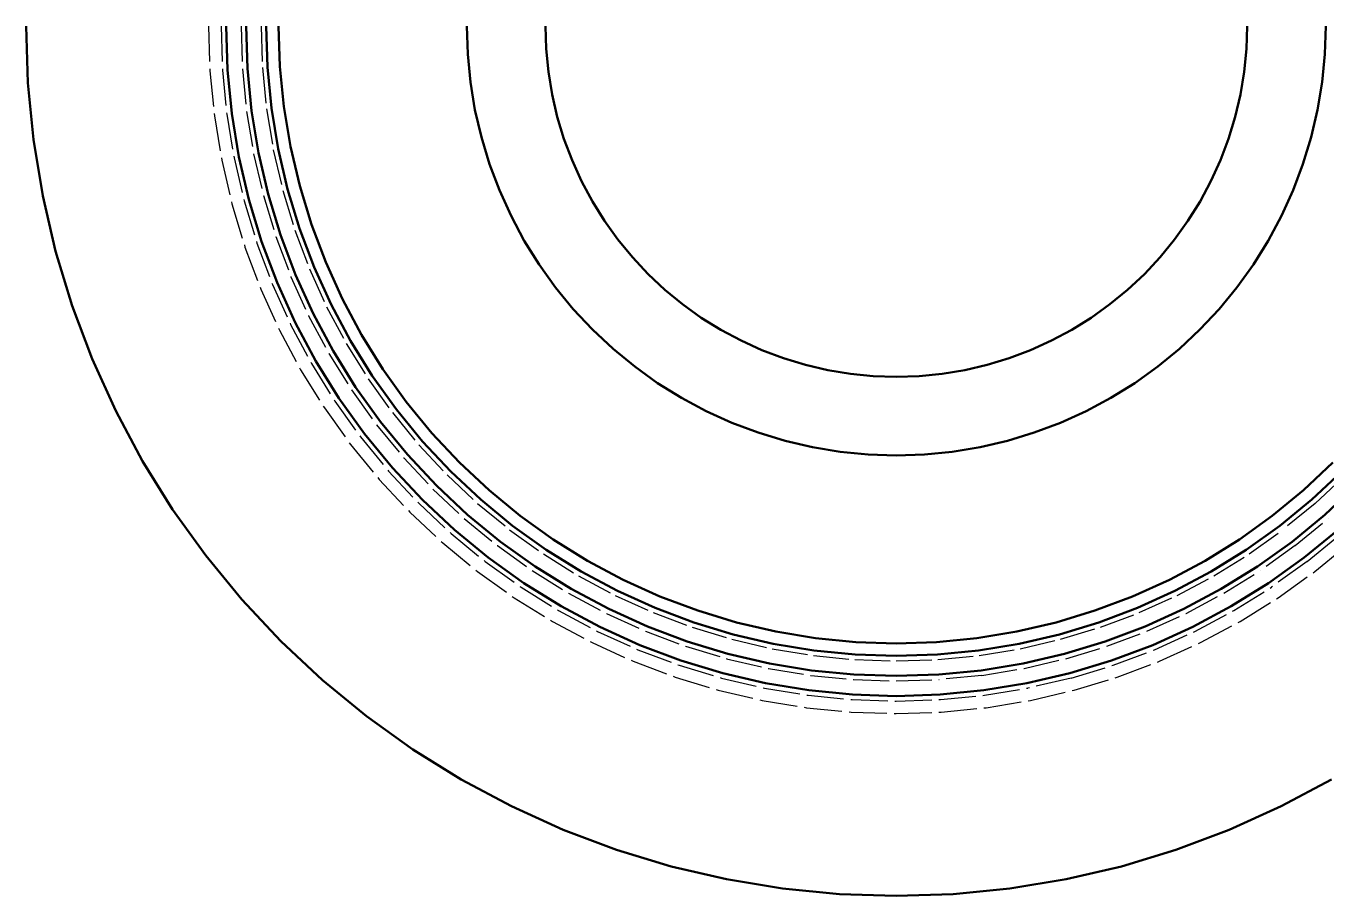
# Model space of a CAD drawing. Header units: millimetres. Extents: x 0 to 420, y 0 to 297.
# Drawn here: x 96 to 142.34, y 95.19 to 126.19 of the extents above; entities that cross this region are included whole.
import ezdxf

# ---------------------------------------------------------------- set-up
doc = ezdxf.new("R2010")
doc.units = ezdxf.units.MM
doc.linetypes.add('DASHED', pattern=[1.524, 1.27, -0.254])
doc.layers.add('OCULTA', color=8, linetype='DASHED', lineweight=25)
doc.layers.add('VISIBLE', color=7, linetype='CONTINUOUS', lineweight=50)

msp = doc.modelspace()

# ---------------------------------------------------------------- linework, layer by layer
at = {"layer": 'OCULTA'}
for p, q in [((96, 126.187), (96.066, 124.16)), ((102.5, 126.187), (102.552, 124.585)), ((102.946, 126.187), (102.998, 124.614)), ((103.661, 126.187), (103.711, 124.661)), ((104.375, 126.187), (104.423, 124.707)), ((105, 126.187), (105.047, 124.748)), ((105, 126.187), (105.047, 124.748)), ((105, 126.187), (105.047, 124.748)), ((105, 126.187), (105.047, 124.748)), ((114.5, 126.187), (114.527, 125.369)), ((139.5, 126.187), (139.473, 125.369)), ((114.527, 125.369), (114.607, 124.555)), ((139.473, 125.369), (139.393, 124.555)), ((104.423, 124.707), (104.569, 123.234)), ((105.047, 124.748), (105.188, 123.315)), ((105.047, 124.748), (105.188, 123.315)), ((105.047, 124.748), (105.188, 123.315)), ((105.047, 124.748), (105.188, 123.315)), ((102.552, 124.585), (102.71, 122.989)), ((102.998, 124.614), (103.152, 123.047)), ((103.711, 124.661), (103.86, 123.141)), ((114.607, 124.555), (114.74, 123.748)), ((139.393, 124.555), (139.26, 123.748)), ((96.066, 124.16), (96.265, 122.141)), ((114.74, 123.748), (114.926, 122.952)), ((139.26, 123.748), (139.074, 122.952)), ((105.188, 123.315), (105.423, 121.895)), ((105.188, 123.315), (105.423, 121.895)), ((105.188, 123.315), (105.423, 121.895)), ((105.188, 123.315), (105.423, 121.895)), ((102.71, 122.989), (102.971, 121.407)), ((103.152, 123.047), (103.409, 121.494)), ((103.86, 123.141), (104.109, 121.634)), ((104.569, 123.234), (104.81, 121.773)), ((114.926, 122.952), (115.163, 122.169)), ((139.074, 122.952), (138.837, 122.169)), ((96.265, 122.141), (96.596, 120.139)), ((105.423, 121.895), (105.75, 120.493)), ((105.423, 121.895), (105.75, 120.493)), ((105.423, 121.895), (105.75, 120.493)), ((105.423, 121.895), (105.75, 120.493)), ((115.163, 122.169), (115.452, 121.403)), ((138.548, 121.403), (138.837, 122.169)), ((103.409, 121.494), (103.766, 119.961)), ((104.109, 121.634), (104.456, 120.146)), ((104.81, 121.773), (105.146, 120.331)), ((102.971, 121.407), (103.335, 119.846)), ((115.452, 121.403), (115.789, 120.658)), ((138.548, 121.403), (138.211, 120.658)), ((115.789, 120.658), (116.175, 119.937)), ((138.211, 120.658), (137.825, 119.937)), ((96.596, 120.139), (97.056, 118.164)), ((104.456, 120.146), (104.899, 118.685)), ((105.146, 120.331), (105.576, 118.914)), ((105.75, 120.493), (106.168, 119.115)), ((105.75, 120.493), (106.168, 119.115)), ((105.75, 120.493), (106.168, 119.115)), ((105.75, 120.493), (106.168, 119.115)), ((103.335, 119.846), (103.8, 118.312)), ((103.766, 119.961), (104.223, 118.455)), ((116.175, 119.937), (116.607, 119.242)), ((137.393, 119.242), (137.825, 119.937)), ((106.168, 119.115), (106.675, 117.768)), ((106.168, 119.115), (106.675, 117.768)), ((106.168, 119.115), (106.675, 117.768)), ((106.168, 119.115), (106.675, 117.768)), ((116.607, 119.242), (117.083, 118.577)), ((136.917, 118.577), (137.393, 119.242)), ((104.899, 118.685), (105.437, 117.255)), ((105.576, 118.914), (106.097, 117.529)), ((103.8, 118.312), (104.365, 116.811)), ((104.223, 118.455), (104.777, 116.982)), ((117.083, 118.577), (117.602, 117.945)), ((136.917, 118.577), (136.398, 117.945)), ((97.056, 118.164), (97.645, 116.222)), ((106.675, 117.768), (107.269, 116.457)), ((106.675, 117.768), (107.269, 116.457)), ((106.675, 117.768), (107.269, 116.457)), ((106.675, 117.768), (107.269, 116.457)), ((117.602, 117.945), (118.161, 117.348)), ((136.398, 117.945), (135.839, 117.348)), ((105.437, 117.255), (106.068, 115.864)), ((106.097, 117.529), (106.708, 116.18)), ((118.161, 117.348), (118.758, 116.789)), ((135.242, 116.789), (135.839, 117.348)), ((104.365, 116.811), (105.027, 115.351)), ((104.777, 116.982), (105.427, 115.548)), ((118.758, 116.789), (119.39, 116.27)), ((134.61, 116.27), (135.242, 116.789)), ((107.269, 116.457), (107.947, 115.187)), ((107.269, 116.457), (107.947, 115.187)), ((107.269, 116.457), (107.947, 115.187)), ((107.269, 116.457), (107.947, 115.187)), ((97.645, 116.222), (98.36, 114.324)), ((106.068, 115.864), (106.788, 114.517)), ((106.708, 116.18), (107.406, 114.875)), ((119.39, 116.27), (120.055, 115.794)), ((133.945, 115.794), (134.61, 116.27)), ((105.427, 115.548), (106.169, 114.16)), ((120.055, 115.794), (120.75, 115.362)), ((133.25, 115.362), (133.945, 115.794)), ((105.027, 115.351), (105.782, 113.937)), ((107.947, 115.187), (108.708, 113.964)), ((107.947, 115.187), (108.708, 113.964)), ((107.947, 115.187), (108.708, 113.964)), ((107.947, 115.187), (108.708, 113.964)), ((120.75, 115.362), (121.471, 114.976)), ((121.471, 114.976), (122.216, 114.639)), ((131.784, 114.639), (132.529, 114.976)), ((132.529, 114.976), (133.25, 115.362)), ((106.788, 114.517), (107.594, 113.22)), ((107.406, 114.875), (108.188, 113.617)), ((122.216, 114.639), (122.982, 114.35)), ((131.784, 114.639), (131.018, 114.35)), ((98.36, 114.324), (99.197, 112.476)), ((106.169, 114.16), (107, 112.824)), ((122.982, 114.35), (123.765, 114.113)), ((123.765, 114.113), (124.561, 113.927)), ((129.439, 113.927), (130.235, 114.113)), ((130.235, 114.113), (131.018, 114.35)), ((105.782, 113.937), (106.629, 112.576)), ((108.188, 113.617), (109.05, 112.414)), ((108.708, 113.964), (109.546, 112.794)), ((108.708, 113.964), (109.546, 112.794)), ((108.708, 113.964), (109.546, 112.794)), ((108.708, 113.964), (109.546, 112.794)), ((124.561, 113.927), (125.368, 113.794)), ((125.368, 113.794), (126.182, 113.714)), ((126.182, 113.714), (127, 113.687)), ((127, 113.687), (127.818, 113.714)), ((127.818, 113.714), (128.632, 113.794)), ((128.632, 113.794), (129.439, 113.927)), ((107.594, 113.22), (108.484, 111.979)), ((107, 112.824), (107.917, 111.544)), ((109.546, 112.794), (110.46, 111.681)), ((109.546, 112.794), (110.46, 111.681)), ((109.546, 112.794), (110.46, 111.681)), ((109.546, 112.794), (110.46, 111.681)), ((99.197, 112.476), (100.153, 110.687)), ((106.629, 112.576), (107.563, 111.272)), ((109.05, 112.414), (109.99, 111.269)), ((108.484, 111.979), (109.453, 110.798)), ((107.563, 111.272), (108.58, 110.033)), ((107.917, 111.544), (108.916, 110.327)), ((109.99, 111.269), (111.002, 110.189)), ((110.46, 111.681), (111.444, 110.631)), ((110.46, 111.681), (111.444, 110.631)), ((110.46, 111.681), (111.444, 110.631)), ((110.46, 111.681), (111.444, 110.631)), ((109.453, 110.798), (110.497, 109.684)), ((100.153, 110.687), (101.224, 108.964)), ((108.916, 110.327), (109.992, 109.179)), ((111.444, 110.631), (112.494, 109.647)), ((111.444, 110.631), (112.494, 109.647)), ((111.444, 110.631), (112.494, 109.647)), ((111.444, 110.631), (112.494, 109.647)), ((141.506, 109.647), (142.556, 110.631)), ((141.506, 109.647), (142.556, 110.631)), ((141.506, 109.647), (142.556, 110.631)), ((141.506, 109.647), (142.556, 110.631)), ((108.58, 110.033), (109.676, 108.863)), ((111.002, 110.189), (112.082, 109.177)), ((141.918, 109.177), (142.998, 110.189)), ((110.497, 109.684), (111.611, 108.64)), ((112.494, 109.647), (113.607, 108.733)), ((112.494, 109.647), (113.607, 108.733)), ((112.494, 109.647), (113.607, 108.733)), ((112.494, 109.647), (113.607, 108.733)), ((140.393, 108.733), (141.506, 109.647)), ((140.393, 108.733), (141.506, 109.647)), ((140.393, 108.733), (141.506, 109.647)), ((140.393, 108.733), (141.506, 109.647)), ((101.224, 108.964), (102.406, 107.315)), ((109.992, 109.179), (111.14, 108.103)), ((112.082, 109.177), (113.227, 108.237)), ((141.918, 109.177), (140.773, 108.237)), ((109.676, 108.863), (110.846, 107.767)), ((111.611, 108.64), (112.792, 107.671)), ((113.607, 108.733), (114.777, 107.895)), ((113.607, 108.733), (114.777, 107.895)), ((113.607, 108.733), (114.777, 107.895)), ((113.607, 108.733), (114.777, 107.895)), ((139.223, 107.895), (140.393, 108.733)), ((139.223, 107.895), (140.393, 108.733)), ((139.223, 107.895), (140.393, 108.733)), ((139.223, 107.895), (140.393, 108.733)), ((141.208, 107.671), (142.389, 108.64)), ((111.14, 108.103), (112.357, 107.104)), ((113.227, 108.237), (114.43, 107.375)), ((139.57, 107.375), (140.773, 108.237)), ((141.643, 107.104), (142.86, 108.103)), ((110.846, 107.767), (112.085, 106.75)), ((112.792, 107.671), (114.033, 106.781)), ((114.777, 107.895), (116, 107.134)), ((114.777, 107.895), (116, 107.134)), ((114.777, 107.895), (116, 107.134)), ((114.777, 107.895), (116, 107.134)), ((138, 107.134), (139.223, 107.895)), ((138, 107.134), (139.223, 107.895)), ((138, 107.134), (139.223, 107.895)), ((138, 107.134), (139.223, 107.895)), ((141.208, 107.671), (139.967, 106.781)), ((141.915, 106.75), (143.154, 107.767)), ((102.406, 107.315), (103.693, 105.747)), ((112.357, 107.104), (113.637, 106.187)), ((114.43, 107.375), (115.687, 106.593)), ((116, 107.134), (117.27, 106.456)), ((116, 107.134), (117.27, 106.456)), ((116, 107.134), (117.27, 106.456)), ((116, 107.134), (117.27, 106.456)), ((138, 107.134), (136.73, 106.456)), ((138, 107.134), (136.73, 106.456)), ((138, 107.134), (136.73, 106.456)), ((138, 107.134), (136.73, 106.456)), ((138.312, 106.593), (139.57, 107.375)), ((141.643, 107.104), (140.363, 106.187)), ((112.085, 106.75), (113.389, 105.816)), ((114.033, 106.781), (115.33, 105.975)), ((115.687, 106.593), (116.993, 105.895)), ((137.007, 105.895), (138.312, 106.593)), ((138.67, 105.975), (139.967, 106.781)), ((140.611, 105.816), (141.915, 106.75)), ((113.637, 106.187), (114.973, 105.356)), ((117.27, 106.456), (118.581, 105.862)), ((117.27, 106.456), (118.581, 105.862)), ((117.27, 106.456), (118.581, 105.862)), ((117.27, 106.456), (118.581, 105.862)), ((135.419, 105.862), (136.73, 106.456)), ((135.419, 105.862), (136.73, 106.456)), ((135.419, 105.862), (136.73, 106.456)), ((135.419, 105.862), (136.73, 106.456)), ((139.027, 105.356), (140.363, 106.187)), ((103.693, 105.747), (105.08, 104.267)), ((113.389, 105.816), (114.75, 104.969)), ((115.33, 105.975), (116.677, 105.255)), ((116.993, 105.895), (118.342, 105.284)), ((118.581, 105.862), (119.928, 105.355)), ((118.581, 105.862), (119.928, 105.355)), ((118.581, 105.862), (119.928, 105.355)), ((118.581, 105.862), (119.928, 105.355)), ((134.072, 105.355), (135.419, 105.862)), ((134.072, 105.355), (135.419, 105.862)), ((134.072, 105.355), (135.419, 105.862)), ((134.072, 105.355), (135.419, 105.862)), ((135.658, 105.284), (137.007, 105.895)), ((137.323, 105.255), (138.67, 105.975)), ((139.25, 104.969), (140.611, 105.816)), ((114.973, 105.356), (116.361, 104.614)), ((116.677, 105.255), (118.068, 104.624)), ((118.342, 105.284), (119.727, 104.763)), ((119.928, 105.355), (121.306, 104.937)), ((119.928, 105.355), (121.306, 104.937)), ((119.928, 105.355), (121.306, 104.937)), ((119.928, 105.355), (121.306, 104.937)), ((132.694, 104.937), (134.072, 105.355)), ((132.694, 104.937), (134.072, 105.355)), ((132.694, 104.937), (134.072, 105.355)), ((132.694, 104.937), (134.072, 105.355)), ((134.273, 104.763), (135.658, 105.284)), ((135.932, 104.624), (137.323, 105.255)), ((137.639, 104.614), (139.027, 105.356)), ((114.75, 104.969), (116.164, 104.214)), ((119.727, 104.763), (121.144, 104.333)), ((121.306, 104.937), (122.708, 104.61)), ((121.306, 104.937), (122.708, 104.61)), ((121.306, 104.937), (122.708, 104.61)), ((121.306, 104.937), (122.708, 104.61)), ((132.694, 104.937), (131.292, 104.61)), ((132.694, 104.937), (131.292, 104.61)), ((132.694, 104.937), (131.292, 104.61)), ((132.694, 104.937), (131.292, 104.61)), ((132.856, 104.333), (134.273, 104.763)), ((137.836, 104.214), (139.25, 104.969)), ((116.361, 104.614), (117.795, 103.964)), ((118.068, 104.624), (119.498, 104.086)), ((121.144, 104.333), (122.586, 103.997)), ((122.708, 104.61), (124.128, 104.375)), ((122.708, 104.61), (124.128, 104.375)), ((122.708, 104.61), (124.128, 104.375)), ((122.708, 104.61), (124.128, 104.375)), ((124.128, 104.375), (125.561, 104.234)), ((124.128, 104.375), (125.561, 104.234)), ((124.128, 104.375), (125.561, 104.234)), ((124.128, 104.375), (125.561, 104.234)), ((128.439, 104.234), (129.872, 104.375)), ((128.439, 104.234), (129.872, 104.375)), ((128.439, 104.234), (129.872, 104.375)), ((128.439, 104.234), (129.872, 104.375)), ((129.872, 104.375), (131.292, 104.61)), ((129.872, 104.375), (131.292, 104.61)), ((129.872, 104.375), (131.292, 104.61)), ((129.872, 104.375), (131.292, 104.61)), ((131.414, 103.997), (132.856, 104.333)), ((134.502, 104.086), (135.932, 104.624)), ((136.205, 103.964), (137.639, 104.614)), ((105.08, 104.267), (106.56, 102.88)), ((116.164, 104.214), (117.624, 103.552)), ((117.795, 103.964), (119.268, 103.41)), ((119.498, 104.086), (120.959, 103.643)), ((122.586, 103.997), (124.047, 103.756)), ((125.561, 104.234), (127, 104.187)), ((125.561, 104.234), (127, 104.187)), ((125.561, 104.234), (127, 104.187)), ((125.561, 104.234), (127, 104.187)), ((127, 104.187), (128.439, 104.234)), ((127, 104.187), (128.439, 104.234)), ((127, 104.187), (128.439, 104.234)), ((127, 104.187), (128.439, 104.234)), ((129.953, 103.756), (131.414, 103.997)), ((133.041, 103.643), (134.502, 104.086)), ((134.732, 103.41), (136.205, 103.964)), ((136.376, 103.552), (137.836, 104.214)), ((117.624, 103.552), (119.125, 102.987)), ((119.268, 103.41), (120.774, 102.953)), ((120.959, 103.643), (122.447, 103.296)), ((124.047, 103.756), (125.52, 103.61)), ((125.52, 103.61), (127, 103.562)), ((127, 103.562), (128.48, 103.61)), ((128.48, 103.61), (129.953, 103.756)), ((131.553, 103.296), (133.041, 103.643)), ((133.226, 102.953), (134.732, 103.41)), ((134.875, 102.987), (136.376, 103.552)), ((119.125, 102.987), (120.659, 102.522)), ((120.774, 102.953), (122.307, 102.596)), ((122.447, 103.296), (123.954, 103.047)), ((123.954, 103.047), (125.474, 102.898)), ((125.474, 102.898), (127, 102.848)), ((127, 102.848), (128.526, 102.898)), ((130.046, 103.047), (128.526, 102.898)), ((130.046, 103.047), (131.553, 103.296)), ((133.226, 102.953), (131.693, 102.596)), ((133.341, 102.522), (134.875, 102.987)), ((106.56, 102.88), (108.128, 101.593)), ((120.659, 102.522), (122.22, 102.158)), ((122.307, 102.596), (123.86, 102.339)), ((130.14, 102.339), (131.693, 102.596)), ((131.78, 102.158), (133.341, 102.522)), ((122.22, 102.158), (123.802, 101.897)), ((123.86, 102.339), (125.427, 102.185)), ((125.427, 102.185), (127, 102.133)), ((127, 102.133), (128.573, 102.185)), ((128.573, 102.185), (130.14, 102.339)), ((130.198, 101.897), (131.78, 102.158)), ((108.128, 101.593), (109.777, 100.411)), ((123.802, 101.897), (125.398, 101.739)), ((125.398, 101.739), (127, 101.687)), ((127, 101.687), (128.602, 101.739)), ((128.602, 101.739), (130.198, 101.897)), ((109.777, 100.411), (111.5, 99.34)), ((111.5, 99.34), (113.289, 98.384)), ((140.711, 98.384), (142.5, 99.34)), ((113.289, 98.384), (115.137, 97.547)), ((138.863, 97.547), (140.711, 98.384)), ((115.137, 97.547), (117.035, 96.832)), ((136.965, 96.832), (138.863, 97.547)), ((117.035, 96.832), (118.977, 96.243)), ((135.023, 96.243), (136.965, 96.832)), ((118.977, 96.243), (120.952, 95.783)), ((133.048, 95.783), (135.023, 96.243)), ((120.952, 95.783), (122.954, 95.452)), ((131.046, 95.452), (133.048, 95.783)), ((122.954, 95.452), (124.973, 95.253)), ((124.973, 95.253), (127, 95.187)), ((127, 95.187), (129.027, 95.253)), ((129.027, 95.253), (131.046, 95.452))]:
    msp.add_line(p, q, dxfattribs=at)
at = {"layer": 'VISIBLE'}
for p, q in [((96, 126.187), (96.066, 124.16)), ((96, 126.187), (96, 126.187)), ((96.066, 124.16), (96, 126.187)), ((103.125, 126.187), (103.176, 124.626)), ((103.839, 126.187), (103.889, 124.672)), ((104.554, 126.187), (104.602, 124.719)), ((105, 126.187), (105.047, 124.748)), ((105, 126.187), (105.047, 124.748)), ((105, 126.187), (105.047, 124.748)), ((111.7, 126.187), (111.733, 125.186)), ((111.7, 126.187), (111.733, 125.186)), ((114.5, 126.187), (114.527, 125.369)), ((114.5, 126.187), (114.5, 126.187)), ((114.5, 126.187), (114.527, 125.369)), ((139.5, 126.187), (139.473, 125.369)), ((139.473, 125.369), (139.5, 126.187)), ((139.5, 126.187), (139.5, 126.187)), ((142.3, 126.187), (142.267, 125.186)), ((142.3, 126.187), (142.267, 125.186)), ((111.733, 125.186), (111.831, 124.19)), ((111.733, 125.186), (111.831, 124.19)), ((114.527, 125.369), (114.607, 124.555)), ((114.527, 125.369), (114.527, 125.369)), ((114.527, 125.369), (114.607, 124.555)), ((139.473, 125.369), (139.393, 124.555)), ((139.393, 124.555), (139.473, 125.369)), ((139.473, 125.369), (139.473, 125.369)), ((142.267, 125.186), (142.169, 124.19)), ((142.267, 125.186), (142.169, 124.19)), ((103.889, 124.672), (104.037, 123.164)), ((104.602, 124.719), (104.746, 123.257)), ((105.047, 124.748), (105.188, 123.315)), ((105.047, 124.748), (105.188, 123.315)), ((105.047, 124.748), (105.188, 123.315)), ((103.176, 124.626), (103.329, 123.071)), ((114.607, 124.555), (114.74, 123.748)), ((114.607, 124.555), (114.607, 124.555)), ((114.607, 124.555), (114.74, 123.748)), ((139.393, 124.555), (139.26, 123.748)), ((139.26, 123.748), (139.393, 124.555)), ((139.393, 124.555), (139.393, 124.555)), ((96.066, 124.16), (96.265, 122.141)), ((96.265, 122.141), (96.066, 124.16)), ((96.066, 124.16), (96.066, 124.16)), ((111.831, 124.19), (111.994, 123.202)), ((111.831, 124.19), (111.994, 123.202)), ((114.74, 123.748), (114.926, 122.952)), ((114.74, 123.748), (114.74, 123.748)), ((114.74, 123.748), (114.926, 122.952)), ((139.26, 123.748), (139.074, 122.952)), ((139.074, 122.952), (139.26, 123.748)), ((139.26, 123.748), (139.26, 123.748)), ((142.169, 124.19), (142.006, 123.202)), ((142.169, 124.19), (142.006, 123.202)), ((105.188, 123.315), (105.423, 121.895)), ((105.188, 123.315), (105.423, 121.895)), ((105.188, 123.315), (105.423, 121.895)), ((103.329, 123.071), (103.584, 121.529)), ((104.037, 123.164), (104.284, 121.669)), ((104.746, 123.257), (104.985, 121.808)), ((111.994, 123.202), (112.221, 122.227)), ((111.994, 123.202), (112.221, 122.227)), ((114.926, 122.952), (115.163, 122.169)), ((114.926, 122.952), (114.926, 122.952)), ((114.926, 122.952), (115.163, 122.169)), ((139.074, 122.952), (138.837, 122.169)), ((138.837, 122.169), (139.074, 122.952)), ((139.074, 122.952), (139.074, 122.952)), ((142.006, 123.202), (141.779, 122.227)), ((142.006, 123.202), (141.779, 122.227)), ((96.265, 122.141), (96.596, 120.139)), ((96.596, 120.139), (96.265, 122.141)), ((96.265, 122.141), (96.265, 122.141)), ((105.423, 121.895), (105.75, 120.493)), ((105.423, 121.895), (105.75, 120.493)), ((105.423, 121.895), (105.75, 120.493)), ((112.221, 122.227), (112.512, 121.269)), ((112.221, 122.227), (112.512, 121.269)), ((115.163, 122.169), (115.452, 121.403)), ((115.163, 122.169), (115.163, 122.169)), ((115.163, 122.169), (115.452, 121.403)), ((138.548, 121.403), (138.837, 122.169)), ((138.548, 121.403), (138.837, 122.169)), ((138.837, 122.169), (138.837, 122.169)), ((141.488, 121.269), (141.779, 122.227)), ((141.488, 121.269), (141.779, 122.227)), ((103.584, 121.529), (103.939, 120.008)), ((104.284, 121.669), (104.628, 120.193)), ((104.985, 121.808), (105.318, 120.377)), ((112.512, 121.269), (112.865, 120.332)), ((112.512, 121.269), (112.865, 120.332)), ((115.452, 121.403), (115.789, 120.658)), ((115.452, 121.403), (115.452, 121.403)), ((115.452, 121.403), (115.789, 120.658)), ((138.548, 121.403), (138.211, 120.658)), ((138.211, 120.658), (138.548, 121.403)), ((138.548, 121.403), (138.548, 121.403)), ((141.488, 121.269), (141.135, 120.332)), ((141.488, 121.269), (141.135, 120.332)), ((115.789, 120.658), (116.175, 119.937)), ((115.789, 120.658), (115.789, 120.658)), ((115.789, 120.658), (116.175, 119.937)), ((138.211, 120.658), (137.825, 119.937)), ((137.825, 119.937), (138.211, 120.658)), ((138.211, 120.658), (138.211, 120.658)), ((96.596, 120.139), (97.056, 118.164)), ((97.056, 118.164), (96.596, 120.139)), ((96.596, 120.139), (96.596, 120.139)), ((104.628, 120.193), (105.068, 118.742)), ((105.318, 120.377), (105.745, 118.972)), ((105.75, 120.493), (106.168, 119.115)), ((105.75, 120.493), (106.168, 119.115)), ((105.75, 120.493), (106.168, 119.115)), ((112.865, 120.332), (113.278, 119.42)), ((112.865, 120.332), (113.278, 119.42)), ((140.722, 119.42), (141.135, 120.332)), ((140.722, 119.42), (141.135, 120.332)), ((103.939, 120.008), (104.392, 118.513)), ((116.175, 119.937), (116.607, 119.242)), ((116.175, 119.937), (116.175, 119.937)), ((116.175, 119.937), (116.607, 119.242)), ((137.393, 119.242), (137.825, 119.937)), ((137.393, 119.242), (137.825, 119.937)), ((137.825, 119.937), (137.825, 119.937)), ((106.168, 119.115), (106.675, 117.768)), ((106.168, 119.115), (106.675, 117.768)), ((106.168, 119.115), (106.675, 117.768)), ((113.278, 119.42), (113.75, 118.537)), ((113.278, 119.42), (113.75, 118.537)), ((116.607, 119.242), (117.083, 118.577)), ((116.607, 119.242), (116.607, 119.242)), ((116.607, 119.242), (117.083, 118.577)), ((136.917, 118.577), (137.393, 119.242)), ((136.917, 118.577), (137.393, 119.242)), ((137.393, 119.242), (137.393, 119.242)), ((140.25, 118.537), (140.722, 119.42)), ((140.25, 118.537), (140.722, 119.42)), ((105.068, 118.742), (105.602, 117.324)), ((105.745, 118.972), (106.262, 117.597)), ((104.392, 118.513), (104.942, 117.05)), ((113.75, 118.537), (114.279, 117.687)), ((113.75, 118.537), (114.279, 117.687)), ((117.083, 118.577), (117.602, 117.945)), ((117.083, 118.577), (117.083, 118.577)), ((117.083, 118.577), (117.602, 117.945)), ((136.917, 118.577), (136.398, 117.945)), ((136.398, 117.945), (136.917, 118.577)), ((136.917, 118.577), (136.917, 118.577)), ((140.25, 118.537), (139.721, 117.687)), ((140.25, 118.537), (139.721, 117.687)), ((97.056, 118.164), (97.645, 116.222)), ((97.645, 116.222), (97.056, 118.164)), ((97.056, 118.164), (97.056, 118.164)), ((106.675, 117.768), (107.269, 116.457)), ((106.675, 117.768), (107.269, 116.457)), ((106.675, 117.768), (107.269, 116.457)), ((117.602, 117.945), (118.161, 117.348)), ((117.602, 117.945), (117.602, 117.945)), ((117.602, 117.945), (118.161, 117.348)), ((136.398, 117.945), (135.839, 117.348)), ((135.839, 117.348), (136.398, 117.945)), ((136.398, 117.945), (136.398, 117.945)), ((105.602, 117.324), (106.228, 115.943)), ((106.262, 117.597), (106.868, 116.259)), ((114.279, 117.687), (114.862, 116.873)), ((114.279, 117.687), (114.862, 116.873)), ((118.161, 117.348), (118.758, 116.789)), ((118.161, 117.348), (118.161, 117.348)), ((118.161, 117.348), (118.758, 116.789)), ((135.242, 116.789), (135.839, 117.348)), ((135.242, 116.789), (135.839, 117.348)), ((135.839, 117.348), (135.839, 117.348)), ((139.138, 116.873), (139.721, 117.687)), ((139.138, 116.873), (139.721, 117.687)), ((104.942, 117.05), (105.587, 115.627)), ((114.862, 116.873), (115.497, 116.099)), ((114.862, 116.873), (115.497, 116.099)), ((118.758, 116.789), (119.39, 116.27)), ((118.758, 116.789), (118.758, 116.789)), ((118.758, 116.789), (119.39, 116.27)), ((134.61, 116.27), (135.242, 116.789)), ((134.61, 116.27), (135.242, 116.789)), ((135.242, 116.789), (135.242, 116.789)), ((138.503, 116.099), (139.138, 116.873)), ((138.503, 116.099), (139.138, 116.873)), ((107.269, 116.457), (107.947, 115.187)), ((107.269, 116.457), (107.947, 115.187)), ((107.269, 116.457), (107.947, 115.187)), ((97.645, 116.222), (98.36, 114.324)), ((98.36, 114.324), (97.645, 116.222)), ((97.645, 116.222), (97.645, 116.222)), ((106.228, 115.943), (106.942, 114.607)), ((106.868, 116.259), (107.561, 114.964)), ((115.497, 116.099), (116.181, 115.368)), ((115.497, 116.099), (116.181, 115.368)), ((119.39, 116.27), (120.055, 115.794)), ((119.39, 116.27), (119.39, 116.27)), ((119.39, 116.27), (120.055, 115.794)), ((133.945, 115.794), (134.61, 116.27)), ((133.945, 115.794), (134.61, 116.27)), ((134.61, 116.27), (134.61, 116.27)), ((138.503, 116.099), (137.819, 115.368)), ((138.503, 116.099), (137.819, 115.368)), ((105.587, 115.627), (106.324, 114.25)), ((120.055, 115.794), (120.75, 115.362)), ((120.055, 115.794), (120.055, 115.794)), ((120.055, 115.794), (120.75, 115.362)), ((133.25, 115.362), (133.945, 115.794)), ((133.25, 115.362), (133.945, 115.794)), ((133.945, 115.794), (133.945, 115.794)), ((107.561, 114.964), (108.336, 113.716)), ((107.947, 115.187), (108.708, 113.964)), ((107.947, 115.187), (108.708, 113.964)), ((107.947, 115.187), (108.708, 113.964)), ((116.181, 115.368), (116.912, 114.684)), ((116.181, 115.368), (116.912, 114.684)), ((120.75, 115.362), (121.471, 114.976)), ((120.75, 115.362), (120.75, 115.362)), ((120.75, 115.362), (121.471, 114.976)), ((121.471, 114.976), (122.216, 114.639)), ((121.471, 114.976), (121.471, 114.976)), ((121.471, 114.976), (122.216, 114.639)), ((131.784, 114.639), (132.529, 114.976)), ((131.784, 114.639), (132.529, 114.976)), ((132.529, 114.976), (133.25, 115.362)), ((132.529, 114.976), (133.25, 115.362)), ((132.529, 114.976), (132.529, 114.976)), ((133.25, 115.362), (133.25, 115.362)), ((137.088, 114.684), (137.819, 115.368)), ((137.088, 114.684), (137.819, 115.368)), ((106.942, 114.607), (107.743, 113.32)), ((116.912, 114.684), (117.686, 114.049)), ((116.912, 114.684), (117.686, 114.049)), ((122.216, 114.639), (122.982, 114.35)), ((122.216, 114.639), (122.216, 114.639)), ((122.216, 114.639), (122.982, 114.35)), ((131.784, 114.639), (131.018, 114.35)), ((131.018, 114.35), (131.784, 114.639)), ((131.784, 114.639), (131.784, 114.639)), ((137.088, 114.684), (136.314, 114.049)), ((137.088, 114.684), (136.314, 114.049)), ((98.36, 114.324), (99.197, 112.476)), ((99.197, 112.476), (98.36, 114.324)), ((98.36, 114.324), (98.36, 114.324)), ((106.324, 114.25), (107.149, 112.923)), ((117.686, 114.049), (118.5, 113.466)), ((117.686, 114.049), (118.5, 113.466)), ((122.982, 114.35), (123.765, 114.113)), ((122.982, 114.35), (122.982, 114.35)), ((122.982, 114.35), (123.765, 114.113)), ((123.765, 114.113), (124.561, 113.927)), ((123.765, 114.113), (123.765, 114.113)), ((123.765, 114.113), (124.561, 113.927)), ((129.439, 113.927), (130.235, 114.113)), ((129.439, 113.927), (130.235, 114.113)), ((130.235, 114.113), (131.018, 114.35)), ((130.235, 114.113), (131.018, 114.35)), ((130.235, 114.113), (130.235, 114.113)), ((131.018, 114.35), (131.018, 114.35)), ((135.5, 113.466), (136.314, 114.049)), ((135.5, 113.466), (136.314, 114.049)), ((108.336, 113.716), (109.192, 112.522)), ((108.708, 113.964), (109.546, 112.794)), ((108.708, 113.964), (109.546, 112.794)), ((108.708, 113.964), (109.546, 112.794)), ((124.561, 113.927), (125.368, 113.794)), ((124.561, 113.927), (124.561, 113.927)), ((124.561, 113.927), (125.368, 113.794)), ((125.368, 113.794), (126.182, 113.714)), ((125.368, 113.794), (125.368, 113.794)), ((125.368, 113.794), (126.182, 113.714)), ((126.182, 113.714), (127, 113.687)), ((126.182, 113.714), (126.182, 113.714)), ((126.182, 113.714), (127, 113.687)), ((127, 113.687), (127.818, 113.714)), ((127, 113.687), (127.818, 113.714)), ((127, 113.687), (127, 113.687)), ((127.818, 113.714), (128.632, 113.794)), ((127.818, 113.714), (128.632, 113.794)), ((127.818, 113.714), (127.818, 113.714)), ((128.632, 113.794), (129.439, 113.927)), ((128.632, 113.794), (129.439, 113.927)), ((128.632, 113.794), (128.632, 113.794)), ((129.439, 113.927), (129.439, 113.927)), ((107.743, 113.32), (108.625, 112.088)), ((118.5, 113.466), (119.35, 112.937)), ((118.5, 113.466), (119.35, 112.937)), ((134.65, 112.937), (135.5, 113.466)), ((134.65, 112.937), (135.5, 113.466)), ((107.149, 112.923), (108.059, 111.653)), ((109.546, 112.794), (110.46, 111.681)), ((109.546, 112.794), (110.46, 111.681)), ((109.546, 112.794), (110.46, 111.681)), ((119.35, 112.937), (120.233, 112.465)), ((119.35, 112.937), (120.233, 112.465)), ((134.65, 112.937), (133.767, 112.465)), ((134.65, 112.937), (133.767, 112.465)), ((99.197, 112.476), (100.153, 110.687)), ((100.153, 110.687), (99.197, 112.476)), ((99.197, 112.476), (99.197, 112.476)), ((109.192, 112.522), (110.124, 111.387)), ((120.233, 112.465), (121.145, 112.052)), ((120.233, 112.465), (121.145, 112.052)), ((132.855, 112.052), (133.767, 112.465)), ((132.855, 112.052), (133.767, 112.465)), ((108.625, 112.088), (109.587, 110.916)), ((121.145, 112.052), (122.082, 111.699)), ((121.145, 112.052), (122.082, 111.699)), ((122.082, 111.699), (123.04, 111.408)), ((122.082, 111.699), (123.04, 111.408)), ((130.96, 111.408), (131.918, 111.699)), ((130.96, 111.408), (131.918, 111.699)), ((131.918, 111.699), (132.855, 112.052)), ((131.918, 111.699), (132.855, 112.052)), ((108.059, 111.653), (109.05, 110.445)), ((110.124, 111.387), (111.128, 110.315)), ((110.46, 111.681), (111.444, 110.631)), ((110.46, 111.681), (111.444, 110.631)), ((110.46, 111.681), (111.444, 110.631)), ((123.04, 111.408), (124.015, 111.181)), ((123.04, 111.408), (124.015, 111.181)), ((129.985, 111.181), (130.96, 111.408)), ((129.985, 111.181), (130.96, 111.408)), ((109.587, 110.916), (110.623, 109.81)), ((124.015, 111.181), (125.003, 111.018)), ((124.015, 111.181), (125.003, 111.018)), ((125.003, 111.018), (125.999, 110.92)), ((125.003, 111.018), (125.999, 110.92)), ((125.999, 110.92), (127, 110.887)), ((125.999, 110.92), (127, 110.887)), ((127, 110.887), (128.001, 110.92)), ((127, 110.887), (128.001, 110.92)), ((128.001, 110.92), (128.997, 111.018)), ((128.001, 110.92), (128.997, 111.018)), ((128.997, 111.018), (129.985, 111.181)), ((128.997, 111.018), (129.985, 111.181)), ((100.153, 110.687), (101.224, 108.964)), ((101.224, 108.964), (100.153, 110.687)), ((100.153, 110.687), (100.153, 110.687)), ((109.05, 110.445), (110.118, 109.305)), ((111.128, 110.315), (112.2, 109.311)), ((111.444, 110.631), (112.494, 109.647)), ((111.444, 110.631), (112.494, 109.647)), ((111.444, 110.631), (112.494, 109.647)), ((141.506, 109.647), (142.556, 110.631)), ((141.506, 109.647), (142.556, 110.631)), ((141.506, 109.647), (142.556, 110.631)), ((141.8, 109.311), (142.872, 110.315)), ((110.623, 109.81), (111.729, 108.774)), ((112.494, 109.647), (113.607, 108.733)), ((112.494, 109.647), (113.607, 108.733)), ((112.494, 109.647), (113.607, 108.733)), ((140.393, 108.733), (141.506, 109.647)), ((140.393, 108.733), (141.506, 109.647)), ((140.393, 108.733), (141.506, 109.647)), ((142.271, 108.774), (143.377, 109.81)), ((101.224, 108.964), (102.406, 107.315)), ((102.406, 107.315), (101.224, 108.964)), ((101.224, 108.964), (101.224, 108.964)), ((110.118, 109.305), (111.258, 108.237)), ((112.2, 109.311), (113.335, 108.379)), ((141.8, 109.311), (140.665, 108.379)), ((111.729, 108.774), (112.901, 107.812)), ((113.607, 108.733), (114.777, 107.895)), ((113.607, 108.733), (114.777, 107.895)), ((113.607, 108.733), (114.777, 107.895)), ((139.223, 107.895), (140.393, 108.733)), ((139.223, 107.895), (140.393, 108.733)), ((139.223, 107.895), (140.393, 108.733)), ((142.271, 108.774), (141.099, 107.812)), ((111.258, 108.237), (112.466, 107.246)), ((113.335, 108.379), (114.529, 107.523)), ((139.471, 107.523), (140.665, 108.379)), ((141.534, 107.246), (142.742, 108.237)), ((112.901, 107.812), (114.133, 106.93)), ((114.529, 107.523), (115.777, 106.748)), ((114.777, 107.895), (116, 107.134)), ((114.777, 107.895), (116, 107.134)), ((114.777, 107.895), (116, 107.134)), ((138, 107.134), (139.223, 107.895)), ((138, 107.134), (139.223, 107.895)), ((138, 107.134), (139.223, 107.895)), ((138.223, 106.748), (139.471, 107.523)), ((139.867, 106.93), (141.099, 107.812)), ((102.406, 107.315), (103.693, 105.747)), ((103.693, 105.747), (102.406, 107.315)), ((102.406, 107.315), (102.406, 107.315)), ((112.466, 107.246), (113.736, 106.336)), ((116, 107.134), (117.27, 106.456)), ((116, 107.134), (117.27, 106.456)), ((116, 107.134), (117.27, 106.456)), ((138, 107.134), (136.73, 106.456)), ((138, 107.134), (136.73, 106.456)), ((138, 107.134), (136.73, 106.456)), ((141.534, 107.246), (140.264, 106.336)), ((114.133, 106.93), (115.42, 106.129)), ((115.777, 106.748), (117.072, 106.055)), ((136.928, 106.055), (138.223, 106.748)), ((138.58, 106.129), (139.867, 106.93)), ((113.736, 106.336), (115.062, 105.511)), ((115.42, 106.129), (116.756, 105.415)), ((117.27, 106.456), (118.581, 105.862)), ((117.27, 106.456), (118.581, 105.862)), ((117.27, 106.456), (118.581, 105.862)), ((135.419, 105.862), (136.73, 106.456)), ((135.419, 105.862), (136.73, 106.456)), ((135.419, 105.862), (136.73, 106.456)), ((137.244, 105.415), (138.58, 106.129)), ((138.937, 105.511), (140.264, 106.336)), ((103.693, 105.747), (105.08, 104.267)), ((105.08, 104.267), (103.693, 105.747)), ((103.693, 105.747), (103.693, 105.747)), ((117.072, 106.055), (118.41, 105.449)), ((118.581, 105.862), (119.928, 105.355)), ((118.581, 105.862), (119.928, 105.355)), ((118.581, 105.862), (119.928, 105.355)), ((134.072, 105.355), (135.419, 105.862)), ((134.072, 105.355), (135.419, 105.862)), ((134.072, 105.355), (135.419, 105.862)), ((135.59, 105.449), (136.928, 106.055)), ((115.062, 105.511), (116.44, 104.774)), ((116.756, 105.415), (118.137, 104.789)), ((118.41, 105.449), (119.785, 104.932)), ((119.928, 105.355), (121.306, 104.937)), ((119.928, 105.355), (121.306, 104.937)), ((119.928, 105.355), (121.306, 104.937)), ((132.694, 104.937), (134.072, 105.355)), ((132.694, 104.937), (134.072, 105.355)), ((132.694, 104.937), (134.072, 105.355)), ((134.215, 104.932), (135.59, 105.449)), ((135.863, 104.789), (137.244, 105.415)), ((137.56, 104.774), (138.937, 105.511)), ((116.44, 104.774), (117.863, 104.129)), ((118.137, 104.789), (119.555, 104.255)), ((119.785, 104.932), (121.19, 104.505)), ((121.306, 104.937), (122.708, 104.61)), ((121.306, 104.937), (122.708, 104.61)), ((121.306, 104.937), (122.708, 104.61)), ((132.694, 104.937), (131.292, 104.61)), ((132.694, 104.937), (131.292, 104.61)), ((132.694, 104.937), (131.292, 104.61)), ((132.81, 104.505), (134.215, 104.932)), ((134.445, 104.255), (135.863, 104.789)), ((136.137, 104.129), (137.56, 104.774)), ((121.19, 104.505), (122.621, 104.172)), ((122.708, 104.61), (124.128, 104.375)), ((122.708, 104.61), (124.128, 104.375)), ((122.708, 104.61), (124.128, 104.375)), ((124.128, 104.375), (125.561, 104.234)), ((124.128, 104.375), (125.561, 104.234)), ((124.128, 104.375), (125.561, 104.234)), ((128.439, 104.234), (129.872, 104.375)), ((128.439, 104.234), (129.872, 104.375)), ((128.439, 104.234), (129.872, 104.375)), ((129.872, 104.375), (131.292, 104.61)), ((129.872, 104.375), (131.292, 104.61)), ((129.872, 104.375), (131.292, 104.61)), ((131.379, 104.172), (132.81, 104.505)), ((105.08, 104.267), (106.56, 102.88)), ((106.56, 102.88), (105.08, 104.267)), ((105.08, 104.267), (105.08, 104.267)), ((117.863, 104.129), (119.326, 103.579)), ((119.555, 104.255), (121.006, 103.815)), ((121.006, 103.815), (122.482, 103.471)), ((122.621, 104.172), (124.07, 103.933)), ((124.07, 103.933), (125.532, 103.789)), ((125.561, 104.234), (127, 104.187)), ((125.561, 104.234), (127, 104.187)), ((125.561, 104.234), (127, 104.187)), ((127, 104.187), (128.439, 104.234)), ((127, 104.187), (128.439, 104.234)), ((127, 104.187), (128.439, 104.234)), ((128.468, 103.789), (129.93, 103.933)), ((129.93, 103.933), (131.379, 104.172)), ((131.518, 103.471), (132.994, 103.815)), ((132.994, 103.815), (134.445, 104.255)), ((134.674, 103.579), (136.137, 104.129)), ((119.326, 103.579), (120.821, 103.126)), ((122.482, 103.471), (123.977, 103.224)), ((125.532, 103.789), (127, 103.741)), ((127, 103.741), (128.468, 103.789)), ((130.023, 103.224), (131.518, 103.471)), ((133.179, 103.126), (134.674, 103.579)), ((120.821, 103.126), (122.342, 102.771)), ((123.977, 103.224), (125.485, 103.076)), ((125.485, 103.076), (127, 103.026)), ((127, 103.026), (128.515, 103.076)), ((128.515, 103.076), (130.023, 103.224)), ((133.179, 103.126), (131.658, 102.771)), ((106.56, 102.88), (108.128, 101.593)), ((108.128, 101.593), (106.56, 102.88)), ((106.56, 102.88), (106.56, 102.88)), ((122.342, 102.771), (123.884, 102.516)), ((123.884, 102.516), (125.438, 102.363)), ((128.561, 102.363), (130.116, 102.516)), ((130.116, 102.516), (131.658, 102.771)), ((125.438, 102.363), (127, 102.312)), ((127, 102.312), (128.561, 102.363)), ((108.128, 101.593), (109.777, 100.411)), ((109.777, 100.411), (108.128, 101.593)), ((108.128, 101.593), (108.128, 101.593)), ((109.777, 100.411), (111.5, 99.34)), ((111.5, 99.34), (109.777, 100.411)), ((109.777, 100.411), (109.777, 100.411)), ((111.5, 99.34), (113.289, 98.384)), ((113.289, 98.384), (111.5, 99.34)), ((111.5, 99.34), (111.5, 99.34)), ((140.711, 98.384), (142.5, 99.34)), ((142.5, 99.34), (140.711, 98.384)), ((113.289, 98.384), (115.137, 97.547)), ((115.137, 97.547), (113.289, 98.384)), ((113.289, 98.384), (113.289, 98.384)), ((138.863, 97.547), (140.711, 98.384)), ((140.711, 98.384), (138.863, 97.547)), ((140.711, 98.384), (140.711, 98.384)), ((115.137, 97.547), (117.035, 96.832)), ((117.035, 96.832), (115.137, 97.547)), ((115.137, 97.547), (115.137, 97.547)), ((136.965, 96.832), (138.863, 97.547)), ((138.863, 97.547), (136.965, 96.832)), ((138.863, 97.547), (138.863, 97.547)), ((117.035, 96.832), (118.977, 96.243)), ((118.977, 96.243), (117.035, 96.832)), ((117.035, 96.832), (117.035, 96.832)), ((135.023, 96.243), (136.965, 96.832)), ((136.965, 96.832), (135.023, 96.243)), ((136.965, 96.832), (136.965, 96.832)), ((118.977, 96.243), (120.952, 95.783)), ((120.952, 95.783), (118.977, 96.243)), ((118.977, 96.243), (118.977, 96.243)), ((133.048, 95.783), (135.023, 96.243)), ((135.023, 96.243), (133.048, 95.783)), ((135.023, 96.243), (135.023, 96.243)), ((120.952, 95.783), (122.954, 95.452)), ((122.954, 95.452), (120.952, 95.783)), ((120.952, 95.783), (120.952, 95.783)), ((131.046, 95.452), (133.048, 95.783)), ((133.048, 95.783), (131.046, 95.452)), ((133.048, 95.783), (133.048, 95.783)), ((122.954, 95.452), (124.973, 95.253)), ((124.973, 95.253), (122.954, 95.452)), ((122.954, 95.452), (122.954, 95.452)), ((124.973, 95.253), (127, 95.187)), ((127, 95.187), (124.973, 95.253)), ((124.973, 95.253), (124.973, 95.253)), ((127, 95.187), (129.027, 95.253)), ((129.027, 95.253), (127, 95.187)), ((127, 95.187), (127, 95.187)), ((129.027, 95.253), (131.046, 95.452)), ((131.046, 95.452), (129.027, 95.253)), ((129.027, 95.253), (129.027, 95.253)), ((131.046, 95.452), (131.046, 95.452))]:
    msp.add_line(p, q, dxfattribs=at)

doc.saveas('drawing.dxf')
